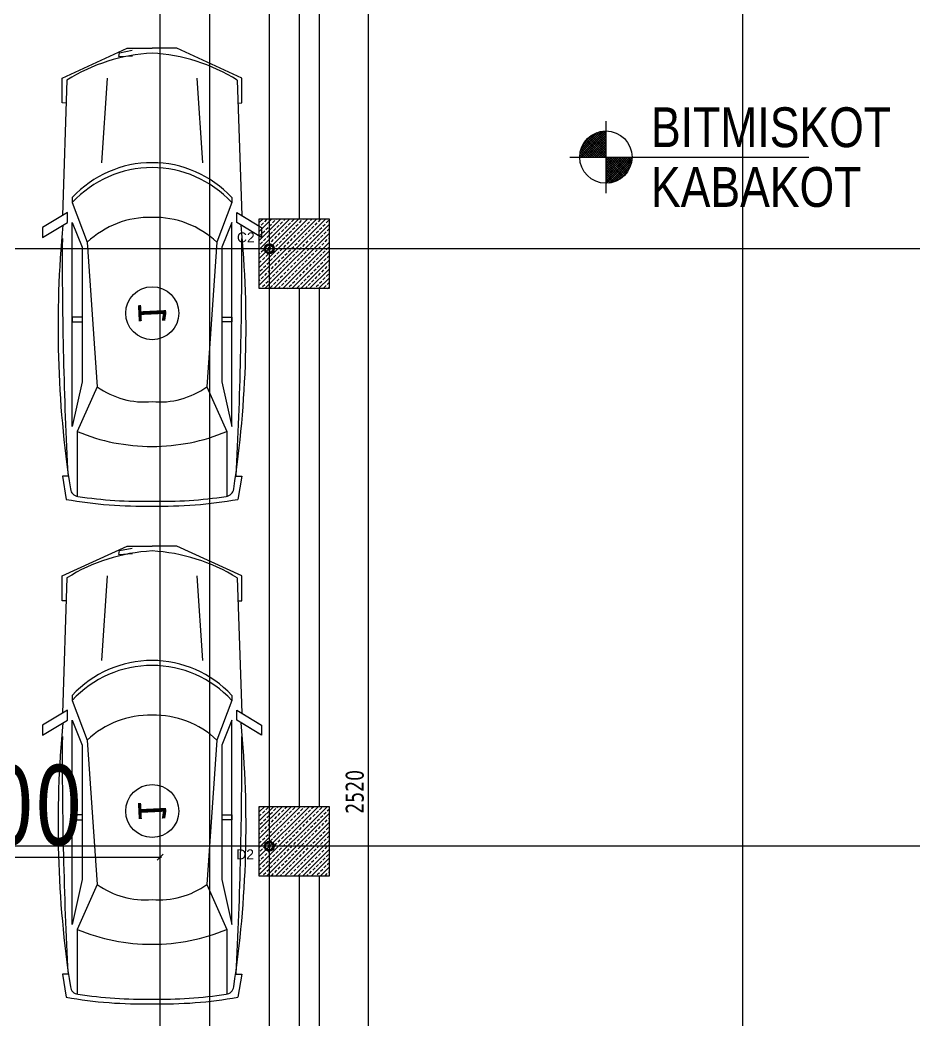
# Model space of a CAD drawing. Header units: millimetres. Extents: x 43168.9 to 43194.6, y -25545.1 to -25543.4.
# Drawn here: x 43169.1358 to 43169.3155, y -25544.2588 to -25544.058 of the extents above; entities that cross this region are included whole.
import ezdxf
from ezdxf.enums import TextEntityAlignment as Align

# ---------------------------------------------------------------- set-up
doc = ezdxf.new("R2010")
doc.units = ezdxf.units.MM
doc.header["$LTSCALE"] = 200
doc.linetypes.add('DASHDOT', pattern=[1, 0.5, -0.25, 0, -0.25])
doc.linetypes.add('DASHDOT2', pattern=[0.5, 0.25, -0.125, 0, -0.125])
for name, color, linetype in [('aks_sgh', 5, 'DASHDOT2'), ('duv_sgh', 4, 'Continuous'), ('kolon-b.a_sgh', 6, 'Continuous'), ('olcu-uyg_sgh', 193, 'Continuous'), ('olcuic_sgh', 183, 'Continuous'), ('tarama-betonarme_sgh', 223, 'Continuous'), ('yapi-yaklasma_sgh', 41, 'DASHDOT')]:
    doc.layers.add(name, color=color, linetype=linetype)
doc.styles.add('1-200', font='arial.ttf', dxfattribs={"height": 60})
doc.styles.add('dim', font='VERDANA.TTF', dxfattribs={"width": 0.7})
doc.styles.add('text1', font='VERDANA.TTF')
doc.styles.add('text2', font='arial.ttf')

msp = doc.modelspace()

# ---------------------------------------------------------------- hatches: boundary and pattern name
h = msp.add_hatch(color=256)
edge = h.paths.add_edge_path()
edge.add_arc((43169.18587904157, -25544.10391939969), 0.001, 0, 360)
edge = h.paths.add_edge_path(flags=16)
edge.add_arc((43169.18587904157, -25544.10391939969), 0.00075, 0, 360)
h = msp.add_hatch(color=256)
edge = h.paths.add_edge_path()
edge.add_arc((43169.18587904157, -25544.10391939969), 0.001, 0, 360)
edge = h.paths.add_edge_path(flags=16)
edge.add_arc((43169.18587904157, -25544.10391939969), 0.00075, 0, 360)
h = msp.add_hatch(color=256)
edge = h.paths.add_edge_path()
edge.add_arc((43169.18587904157, -25544.22391939969), 0.001, 0, 360)
edge = h.paths.add_edge_path(flags=16)
edge.add_arc((43169.18587904157, -25544.22391939969), 0.00075, 0, 360)
h = msp.add_hatch(color=256)
edge = h.paths.add_edge_path()
edge.add_arc((43169.18587904157, -25544.22391939969), 0.001, 0, 360)
edge = h.paths.add_edge_path(flags=16)
edge.add_arc((43169.18587904157, -25544.22391939969), 0.00075, 0, 360)

# ---------------------------------------------------------------- linework, layer by layer
at = {"color": 0}
for p, q in [((43169.14433262855, -25544.06962067047), (43169.15734339241, -25544.06362056904)), ((43169.14433262855, -25544.06962067047), (43169.15734339241, -25544.06362056904)), ((43169.15734339241, -25544.06362056904), (43169.16234347694, -25544.06362056904)), ((43169.15734339241, -25544.06362056904), (43169.16234347694, -25544.06362056904)), ((43169.16734356146, -25544.06362056904), (43169.16234347694, -25544.06362056904)), ((43169.16734356146, -25544.06362056904), (43169.16234347694, -25544.06362056904)), ((43169.18035432532, -25544.06962067047), (43169.16734356146, -25544.06362056904)), ((43169.18035432532, -25544.06962067047), (43169.16734356146, -25544.06362056904)), ((43169.15570675644, -25544.0652995664), (43169.15581437332, -25544.06454884381)), ((43169.15570675644, -25544.0652995664), (43169.15845161732, -25544.06514495665)), ((43169.15581437332, -25544.06454884381), (43169.15837924238, -25544.06403965806)), ((43169.14433262855, -25544.07462075499), (43169.14433262855, -25544.06962067047)), ((43169.14433262855, -25544.07462075499), (43169.14433262855, -25544.06962067047)), ((43169.15334332479, -25544.06962067047), (43169.15218704486, -25544.08662095786)), ((43169.17134362908, -25544.06962067047), (43169.17249990901, -25544.08662095786)), ((43169.18035432532, -25544.07462075499), (43169.18035432532, -25544.06962067047)), ((43169.18035432532, -25544.07462075499), (43169.18035432532, -25544.06962067047)), ((43169.14524621992, -25544.07003790764), (43169.14434317264, -25544.09722113705)), ((43169.17944073395, -25544.07003790764), (43169.18034378123, -25544.09722113705)), ((43169.14434317264, -25544.07462075499), (43169.14433262855, -25544.07462075499)), ((43169.14509314661, -25544.07464566969), (43169.14433262855, -25544.07462075499)), ((43169.17959380727, -25544.07464566969), (43169.18035432532, -25544.07462075499)), ((43169.18034378123, -25544.07462075499), (43169.18035432532, -25544.07462075499)), ((43169.25344470196, -25544.07825195425), (43169.25344470191, -25544.09275195425)), ((43169.24619470193, -25544.08550195425), (43169.29419470193, -25544.08550195425)), ((43169.14634320646, -25544.09362107619), (43169.14634320646, -25544.0946210931)), ((43169.17834374742, -25544.09362107619), (43169.17834374742, -25544.0946210931)), ((43169.14634320646, -25544.0946210931), (43169.14934325717, -25544.10262122834)), ((43169.17834374742, -25544.0946210931), (43169.1753436967, -25544.10262122834)), ((43169.14534318955, -25544.09662112691), (43169.14034310502, -25544.09962117763)), ((43169.14434317264, -25544.09722113705), (43169.14034310502, -25544.09962117763)), ((43169.14534318955, -25544.09862116072), (43169.14534318955, -25544.09662112691)), ((43169.17934376432, -25544.09862116072), (43169.17934376432, -25544.09662112691)), ((43169.17934376432, -25544.09662112691), (43169.18434384885, -25544.09962117763)), ((43169.18034378123, -25544.09722113705), (43169.18434384885, -25544.09962117763)), ((43169.14034310502, -25544.10162121143), (43169.14534318955, -25544.09862116072)), ((43169.14034310502, -25544.10162121143), (43169.14434317264, -25544.09922117086)), ((43169.14034310502, -25544.09962117763), (43169.14034310502, -25544.10162121143)), ((43169.14034310502, -25544.09962117763), (43169.14034310502, -25544.10162121143)), ((43169.14634320646, -25544.13962185383), (43169.14634320646, -25544.09862116072)), ((43169.14634320646, -25544.09862116072), (43169.14834324026, -25544.10362124525)), ((43169.17834374742, -25544.09862116072), (43169.17634371361, -25544.10362124525)), ((43169.17834374742, -25544.13962185383), (43169.17834374742, -25544.09862116072)), ((43169.18434384885, -25544.10162121143), (43169.17934376432, -25544.09862116072)), ((43169.18434384885, -25544.10162121143), (43169.18034378123, -25544.09922117086)), ((43169.18434384885, -25544.09962117763), (43169.18434384885, -25544.10162121143)), ((43169.18434384885, -25544.09962117763), (43169.18434384885, -25544.10162121143)), ((43169.14834324026, -25544.10362124525), (43169.14834324026, -25544.13062170169)), ((43169.14934325717, -25544.10262122834), (43169.15134329098, -25544.13162171859)), ((43169.1753436967, -25544.10262122834), (43169.17334366289, -25544.13162171859)), ((43169.17634371361, -25544.10362124525), (43169.17634371361, -25544.13062170169)), ((43169.14834324026, -25544.11762148192), (43169.14634320646, -25544.11762148192)), ((43169.14634320646, -25544.11762148192), (43169.14634320646, -25544.11862149882)), ((43169.17634371361, -25544.11762148192), (43169.17834374742, -25544.11762148192)), ((43169.17834374742, -25544.11762148192), (43169.17834374742, -25544.11862149882)), ((43169.14634320646, -25544.11862149882), (43169.14834324026, -25544.11862149882)), ((43169.17834374742, -25544.11862149882), (43169.17634371361, -25544.11862149882)), ((43169.14834324026, -25544.13062170169), (43169.14634320646, -25544.13962185383)), ((43169.15134329098, -25544.13162171859), (43169.14734322335, -25544.14062187074)), ((43169.17334366289, -25544.13162171859), (43169.17734373052, -25544.14062187074)), ((43169.17634371361, -25544.13062170169), (43169.17834374742, -25544.13962185383)), ((43169.14734322335, -25544.14062187074), (43169.14734322335, -25544.15364623169)), ((43169.17734373052, -25544.14062187074), (43169.17734373052, -25544.15364623169)), ((43169.14434317264, -25544.14962202288), (43169.14511694371, -25544.15426464929)), ((43169.14534318955, -25544.14962202288), (43169.14434317264, -25544.14962202288)), ((43169.14548494233, -25544.14962202288), (43169.14434317264, -25544.14962202288)), ((43169.17920201154, -25544.14962202288), (43169.18034378123, -25544.14962202288)), ((43169.17934376432, -25544.14962202288), (43169.18034378123, -25544.14962202288)), ((43169.18034378123, -25544.14962202288), (43169.17957001016, -25544.15426464929)), ((43169.14433262855, -25544.16962067047), (43169.15734339241, -25544.16362056904)), ((43169.14433262855, -25544.16962067047), (43169.15734339241, -25544.16362056904)), ((43169.15581437332, -25544.16454884381), (43169.15837924238, -25544.16403965806)), ((43169.15734339241, -25544.16362056904), (43169.16234347694, -25544.16362056904)), ((43169.15734339241, -25544.16362056904), (43169.16234347694, -25544.16362056904)), ((43169.16734356146, -25544.16362056904), (43169.16234347694, -25544.16362056904)), ((43169.16734356146, -25544.16362056904), (43169.16234347694, -25544.16362056904)), ((43169.18035432532, -25544.16962067047), (43169.16734356146, -25544.16362056904)), ((43169.18035432532, -25544.16962067047), (43169.16734356146, -25544.16362056904)), ((43169.15570675644, -25544.1652995664), (43169.15581437332, -25544.16454884381)), ((43169.15570675644, -25544.1652995664), (43169.15845161732, -25544.16514495665)), ((43169.14433262855, -25544.17462075499), (43169.14433262855, -25544.16962067047)), ((43169.14433262855, -25544.17462075499), (43169.14433262855, -25544.16962067047)), ((43169.14524621992, -25544.17003790764), (43169.14434317264, -25544.19722113705)), ((43169.15334332479, -25544.16962067047), (43169.15218704486, -25544.18662095786)), ((43169.17134362908, -25544.16962067047), (43169.17249990901, -25544.18662095786)), ((43169.17944073395, -25544.17003790764), (43169.18034378123, -25544.19722113705)), ((43169.18035432532, -25544.17462075499), (43169.18035432532, -25544.16962067047)), ((43169.18035432532, -25544.17462075499), (43169.18035432532, -25544.16962067047)), ((43169.14434317264, -25544.17462075499), (43169.14433262855, -25544.17462075499)), ((43169.14509314661, -25544.17464566969), (43169.14433262855, -25544.17462075499)), ((43169.17959380727, -25544.17464566969), (43169.18035432532, -25544.17462075499)), ((43169.18034378123, -25544.17462075499), (43169.18035432532, -25544.17462075499)), ((43169.14634320646, -25544.19362107619), (43169.14634320646, -25544.1946210931)), ((43169.17834374742, -25544.19362107619), (43169.17834374742, -25544.1946210931)), ((43169.14634320646, -25544.1946210931), (43169.14934325717, -25544.20262122834)), ((43169.17834374742, -25544.1946210931), (43169.1753436967, -25544.20262122834)), ((43169.14534318955, -25544.19662112691), (43169.14034310502, -25544.19962117762)), ((43169.14434317264, -25544.19722113705), (43169.14034310502, -25544.19962117762)), ((43169.14534318955, -25544.19862116072), (43169.14534318955, -25544.19662112691)), ((43169.17934376432, -25544.19862116072), (43169.17934376432, -25544.19662112691)), ((43169.17934376432, -25544.19662112691), (43169.18434384885, -25544.19962117762)), ((43169.18034378123, -25544.19722113705), (43169.18434384885, -25544.19962117762)), ((43169.14034310502, -25544.20162121144), (43169.14534318955, -25544.19862116072)), ((43169.14034310502, -25544.20162121144), (43169.14434317264, -25544.19922117086)), ((43169.14034310502, -25544.19962117762), (43169.14034310502, -25544.20162121144)), ((43169.14034310502, -25544.19962117762), (43169.14034310502, -25544.20162121144)), ((43169.14634320646, -25544.23962185383), (43169.14634320646, -25544.19862116072)), ((43169.14634320646, -25544.19862116072), (43169.14834324026, -25544.20362124524)), ((43169.17834374742, -25544.19862116072), (43169.17634371361, -25544.20362124524)), ((43169.17834374742, -25544.23962185383), (43169.17834374742, -25544.19862116072)), ((43169.18434384885, -25544.20162121144), (43169.17934376432, -25544.19862116072)), ((43169.18434384885, -25544.20162121144), (43169.18034378123, -25544.19922117086)), ((43169.18434384885, -25544.19962117762), (43169.18434384885, -25544.20162121144)), ((43169.18434384885, -25544.19962117762), (43169.18434384885, -25544.20162121144)), ((43169.14834324026, -25544.20362124524), (43169.14834324026, -25544.23062170168)), ((43169.14934325717, -25544.20262122834), (43169.15134329098, -25544.23162171859)), ((43169.1753436967, -25544.20262122834), (43169.17334366289, -25544.23162171859)), ((43169.17634371361, -25544.20362124524), (43169.17634371361, -25544.23062170168)), ((43169.14834324026, -25544.21762148192), (43169.14634320646, -25544.21762148192)), ((43169.14634320646, -25544.21762148192), (43169.14634320646, -25544.21862149883)), ((43169.17634371361, -25544.21762148192), (43169.17834374742, -25544.21762148192)), ((43169.17834374742, -25544.21762148192), (43169.17834374742, -25544.21862149883)), ((43169.14634320646, -25544.21862149883), (43169.14834324026, -25544.21862149883)), ((43169.17834374742, -25544.21862149883), (43169.17634371361, -25544.21862149883)), ((43169.14834324026, -25544.23062170168), (43169.14634320646, -25544.23962185383)), ((43169.15134329098, -25544.23162171859), (43169.14734322335, -25544.24062187074)), ((43169.17334366289, -25544.23162171859), (43169.17734373052, -25544.24062187074)), ((43169.17634371361, -25544.23062170168), (43169.17834374742, -25544.23962185383)), ((43169.14734322335, -25544.24062187074), (43169.14734322335, -25544.25364623169)), ((43169.17734373052, -25544.24062187074), (43169.17734373052, -25544.25364623169)), ((43169.14434317264, -25544.24962202289), (43169.14511694371, -25544.25426464929)), ((43169.14534318955, -25544.24962202289), (43169.14434317264, -25544.24962202289)), ((43169.14548494233, -25544.24962202289), (43169.14434317264, -25544.24962202289)), ((43169.17920201154, -25544.24962202289), (43169.18034378123, -25544.24962202289)), ((43169.17934376432, -25544.24962202289), (43169.18034378123, -25544.24962202289)), ((43169.18034378123, -25544.24962202289), (43169.17957001016, -25544.25426464929))]:
    msp.add_line(p, q, dxfattribs=at)
for p, q in [((43169.2482060997, -25544.08535240279), (43169.25329946959, -25544.08025903289)), ((43169.24824314354, -25544.08486634614), (43169.25281295052, -25544.08029653916)), ((43169.24835141725, -25544.08430905962), (43169.25227685105, -25544.08038362582)), ((43169.24850556107, -25544.08550195423), (43169.25344470195, -25544.08056281334)), ((43169.24853504473, -25544.08367641934), (43169.25163754448, -25544.08057391959)), ((43169.24894298753, -25544.08281946373), (43169.25076060463, -25544.08100184663)), ((43169.24895457387, -25544.08550195423), (43169.25344470195, -25544.08101182615)), ((43169.24940358668, -25544.08550195423), (43169.25344470194, -25544.08146083896)), ((43169.25344470194, -25544.08522564688), (43169.24988213675, -25544.0816630817)), ((43169.25344470194, -25544.08477663408), (43169.2501187583, -25544.08145069044)), ((43169.25344470194, -25544.08432762127), (43169.25037388894, -25544.08125680827)), ((43169.25344470194, -25544.08387860847), (43169.25064449269, -25544.08107839922)), ((43169.25344470194, -25544.08342959566), (43169.25091714863, -25544.08090204236)), ((43169.25344470194, -25544.08298058286), (43169.25122564765, -25544.08076152857)), ((43169.25344470194, -25544.08253157006), (43169.25153414666, -25544.08062101478)), ((43169.25344470194, -25544.08208255725), (43169.25186652184, -25544.08050437715)), ((43169.25344470194, -25544.08163354445), (43169.25221327144, -25544.08040211395)), ((43169.25344470195, -25544.08118453164), (43169.25259251767, -25544.08033234737)), ((43169.25344470195, -25544.08073551884), (43169.25298360286, -25544.08027441975)), ((43169.25344470195, -25544.08028650603), (43169.25341175885, -25544.08025356293)), ((43169.25057791964, -25544.08550195423), (43169.24860050725, -25544.08352454184)), ((43169.25102693244, -25544.08550195423), (43169.2487357493, -25544.08321077108)), ((43169.25147594525, -25544.08550195423), (43169.24888579707, -25544.08291180606)), ((43169.25192495805, -25544.08550195423), (43169.24905752695, -25544.08263452313)), ((43169.25237397086, -25544.08550195423), (43169.24924130471, -25544.08236928808)), ((43169.25282298366, -25544.08550195423), (43169.24944491828, -25544.08212388884)), ((43169.25327199647, -25544.08550195423), (43169.24964853184, -25544.0818784896)), ((43169.24985259948, -25544.08550195423), (43169.25344470194, -25544.08190985176)), ((43169.25030161229, -25544.08550195423), (43169.25344470194, -25544.08235886457)), ((43169.25075062509, -25544.08550195423), (43169.25344470194, -25544.08280787738)), ((43169.2511996379, -25544.08550195423), (43169.25344470194, -25544.08325689019)), ((43169.25164865071, -25544.08550195423), (43169.25344470194, -25544.08370590299)), ((43169.2483328556, -25544.08550195423), (43169.24820448541, -25544.08537358403)), ((43169.24878186841, -25544.08550195423), (43169.24823628266, -25544.08495636848)), ((43169.24923088121, -25544.08550195423), (43169.2482903782, -25544.08456145121)), ((43169.24967989402, -25544.08550195423), (43169.2483778212, -25544.08419988141)), ((43169.25012890682, -25544.08550195423), (43169.2484652652, -25544.0838383126)), ((43169.25209766351, -25544.08550195423), (43169.25344470194, -25544.0841549158)), ((43169.25254667632, -25544.08550195423), (43169.25344470194, -25544.08460392861)), ((43169.25299568912, -25544.08550195423), (43169.25344470194, -25544.08505294142)), ((43169.25344470193, -25544.08595096703), (43169.25389371474, -25544.08550195423)), ((43169.25344470193, -25544.08639997984), (43169.25434272755, -25544.08550195423)), ((43169.25344470193, -25544.08684899264), (43169.25479174035, -25544.08550195423)), ((43169.25344470193, -25544.08729800545), (43169.25524075315, -25544.08550195423)), ((43169.25344470193, -25544.08774701826), (43169.25568976596, -25544.08550195423)), ((43169.25344470193, -25544.08819603106), (43169.25613877876, -25544.08550195423)), ((43169.25344470193, -25544.08864504387), (43169.25658779158, -25544.08550195423)), ((43169.25344470193, -25544.08909405668), (43169.25703680438, -25544.08550195423)), ((43169.25344470193, -25544.08954306948), (43169.25748581719, -25544.08550195423)), ((43169.25344470193, -25544.08999208228), (43169.25793482999, -25544.08550195423)), ((43169.25344470193, -25544.09044109509), (43169.2583838428, -25544.08550195423)), ((43169.25706816656, -25544.08929812431), (43169.25344470193, -25544.08567465969)), ((43169.25359425337, -25544.09074055646), (43169.25868762326, -25544.08564718657)), ((43169.25728357446, -25544.08906451941), (43169.25372100928, -25544.08550195423)), ((43169.25749596571, -25544.08882789786), (43169.25417002208, -25544.08550195423)), ((43169.25768984789, -25544.08857276722), (43169.25461903489, -25544.08550195423)), ((43169.25786825693, -25544.08830216347), (43169.25506804769, -25544.08550195423)), ((43169.25804461379, -25544.08802950752), (43169.2555170605, -25544.08550195423)), ((43169.25818512759, -25544.08772100851), (43169.25596607331, -25544.08550195423)), ((43169.25832564138, -25544.08741250949), (43169.25641508611, -25544.08550195423)), ((43169.258442279, -25544.08708013431), (43169.25686409892, -25544.08550195423)), ((43169.25854454221, -25544.08673338471), (43169.25731311172, -25544.08550195423)), ((43169.25861430879, -25544.08635413849), (43169.25776212453, -25544.08550195423)), ((43169.25867223641, -25544.0859630533), (43169.25821113733, -25544.08550195423)), ((43169.25869309322, -25544.08553489731), (43169.25866015015, -25544.08550195423)), ((43169.25682276732, -25544.08950173788), (43169.25344470193, -25544.08612367249)), ((43169.25657736808, -25544.08970535145), (43169.25344470193, -25544.0865726853)), ((43169.25631213303, -25544.08988912921), (43169.25344470193, -25544.08702169811)), ((43169.2560348501, -25544.09006085908), (43169.25344470193, -25544.08747071091)), ((43169.25408031002, -25544.09070351262), (43169.25865011699, -25544.08613370564)), ((43169.25463759654, -25544.0905952389), (43169.25856303034, -25544.0866698051)), ((43169.25527023682, -25544.09041161143), (43169.25837273656, -25544.08730911168)), ((43169.25573588507, -25544.09021090686), (43169.25344470193, -25544.08791972372)), ((43169.25542211431, -25544.09034614891), (43169.25344470193, -25544.08836873652)), ((43169.25510834356, -25544.09048139096), (43169.25344470193, -25544.08881774933)), ((43169.25474677475, -25544.09056883495), (43169.25344470193, -25544.08926676213)), ((43169.25438520495, -25544.09065627796), (43169.25344470193, -25544.08971577494)), ((43169.25612719242, -25544.09000366863), (43169.25794480953, -25544.08818605153)), ((43169.25399028767, -25544.09071037349), (43169.25344470193, -25544.09016478775)), ((43169.25357307212, -25544.09074217075), (43169.25344470193, -25544.09061380055)), ((43169.15707978244, -25544.1171091389), (43169.15707978244, -25544.1171091389)), ((43169.15707978244, -25544.2171091389), (43169.15707978244, -25544.2171091389))]:
    msp.add_line(p, q)
at = {"color": 0, "linetype": 'ByBlock', "lineweight": -2}
for p, q in [((43169.18607904157, -25544.10371939969), (43169.18567904157, -25544.10371939969)), ((43169.18567904157, -25544.10371939969), (43169.18567904157, -25544.10411939969)), ((43169.18607904157, -25544.10371939969), (43169.18567904157, -25544.10371939969)), ((43169.18567904157, -25544.10371939969), (43169.18567904157, -25544.10411939969)), ((43169.18594975225, -25544.10384868901), (43169.18580833089, -25544.10399011036)), ((43169.18594975225, -25544.10399011036), (43169.18580833089, -25544.10384868901)), ((43169.18594975225, -25544.10384868901), (43169.18580833089, -25544.10399011036)), ((43169.18594975225, -25544.10399011036), (43169.18580833089, -25544.10384868901)), ((43169.18607904157, -25544.10411939969), (43169.18607904157, -25544.10371939969)), ((43169.18607904157, -25544.10411939969), (43169.18607904157, -25544.10371939969)), ((43169.18567904157, -25544.10411939969), (43169.18607904157, -25544.10411939969)), ((43169.18567904157, -25544.10411939969), (43169.18607904157, -25544.10411939969)), ((43169.18607904157, -25544.22371939969), (43169.18567904157, -25544.22371939969)), ((43169.18567904157, -25544.22371939969), (43169.18567904157, -25544.22411939969)), ((43169.18607904157, -25544.22371939969), (43169.18567904157, -25544.22371939969)), ((43169.18567904157, -25544.22371939969), (43169.18567904157, -25544.22411939969)), ((43169.18567904157, -25544.22411939969), (43169.18607904157, -25544.22411939969)), ((43169.18567904157, -25544.22411939969), (43169.18607904157, -25544.22411939969)), ((43169.18594975225, -25544.22384868901), (43169.18580833089, -25544.22399011036)), ((43169.18594975225, -25544.22399011036), (43169.18580833089, -25544.22384868901)), ((43169.18594975225, -25544.22384868901), (43169.18580833089, -25544.22399011036)), ((43169.18594975225, -25544.22399011036), (43169.18580833089, -25544.22384868901)), ((43169.18607904157, -25544.22411939969), (43169.18607904157, -25544.22371939969)), ((43169.18607904157, -25544.22411939969), (43169.18607904157, -25544.22371939969)), ((43169.16338376701, -25544.22671305166), (43169.16458357788, -25544.22551286256))]:
    msp.add_line(p, q, dxfattribs=at)
at = {"color": 0}
msp.add_circle((43169.25344470193, -25544.08550195425), 0.00525, dxfattribs=at)
at = {"color": 0, "linetype": 'Continuous', "lineweight": -2}
for centre, radius in [((43169.18587904157, -25544.10391939969), 0.001), ((43169.18587904157, -25544.10391939969), 0.001), ((43169.18587904157, -25544.10391939969), 0.00075), ((43169.18587904157, -25544.10391939969), 0.00075), ((43169.18587904157, -25544.22391939969), 0.001), ((43169.18587904157, -25544.22391939969), 0.001), ((43169.18587904157, -25544.22391939969), 0.00075), ((43169.18587904157, -25544.22391939969), 0.00075)]:
    msp.add_circle(centre, radius, dxfattribs=at)
at = {"linetype": 'Continuous'}
for centre in [(43169.16239371998, -25544.11685523398), (43169.16239371998, -25544.21685523398)]:
    msp.add_circle(centre, 0.005320000000000346, dxfattribs=at)
at = {"color": 0}
for centre, radius, start, end in [((43169.16434351075, -25544.10062119453), 0.03605612228057108, 93.17982954175338, 121.9821208195799), ((43169.16034344312, -25544.10062119453), 0.03605612228057108, 58.01787918042012, 86.82017045824662), ((43169.16234347694, -25544.10840704044), 0.02178608257773878, 90, 137.2587549555883), ((43169.16234347694, -25544.10940705734), 0.02178608257773878, 90, 137.2587549555883), ((43169.16234347694, -25544.10840704044), 0.02178608257773878, 42.74124504441167, 90), ((43169.16234347694, -25544.10940705734), 0.02178608257773878, 42.74124504441167, 90), ((43169.16184346849, -25544.1157214498), 0.0181072108613248, 88.41764539243664, 133.6573759964856), ((43169.16284348538, -25544.1157214498), 0.0181072108613248, 46.34262400351442, 91.58235460756336), ((43169.35785640332, -25544.11964505884), 0.2143856953616721, 174.5157722221091, 188.7238197954231), ((43168.96683055055, -25544.11964505884), 0.2143856953616721, 351.2761802045768, 5.484227777890904), ((43169.93490020914, -25544.1068573426), 0.7905727552520726, 179.6386925190084, 183.1008306676707), ((43168.38978674473, -25544.1068573426), 0.7905727552520726, 356.8991693323292, 0.3613074809916), ((43169.16084345158, -25544.11845482934), 0.01623637964533992, 234.1888356708188, 275.3009265807162), ((43169.16384350229, -25544.11845482934), 0.01623637964533992, 264.6990734192838, 305.8111643291812), ((43169.16234347694, -25544.10462126215), 0.03900065930309958, 247.3801356131465, 270), ((43169.16234347694, -25544.10462126215), 0.03900065930309958, 270, 292.6198643868535), ((43169.14773012962, -25544.15188830577), 0.0018, 188.7238197954231, 261.5115368966201), ((43169.16055587032, -25544.06595090957), 0.08868921503438901, 261.5115368966201, 271.1549237942075), ((43169.16413108355, -25544.06595090957), 0.08868921503438901, 268.8450762057925, 278.48846310338), ((43169.17695682425, -25544.15188830577), 0.0018, 278.48846310338, 351.2761802045768), ((43169.16055587032, -25544.06595090957), 0.08965309296207911, 260.0838130198713, 271.1549237942075), ((43169.16413108355, -25544.06595090957), 0.08965309296207911, 268.8450762057925, 279.9161869801287), ((43169.16434351075, -25544.20062119453), 0.03605612228057108, 93.17982954175338, 121.9821208195799), ((43169.16034344312, -25544.20062119453), 0.03605612228057108, 58.01787918042012, 86.82017045824662), ((43169.16234347694, -25544.20840704043), 0.02178608257773878, 90, 137.2587549555883), ((43169.16234347694, -25544.20940705734), 0.02178608257773878, 90, 137.2587549555883), ((43169.16234347694, -25544.20840704043), 0.02178608257773878, 42.74124504441167, 90), ((43169.16234347694, -25544.20940705734), 0.02178608257773878, 42.74124504441167, 90), ((43169.16184346849, -25544.2157214498), 0.0181072108613248, 88.41764539243664, 133.6573759964856), ((43169.16284348538, -25544.2157214498), 0.0181072108613248, 46.34262400351442, 91.58235460756336), ((43169.35785640332, -25544.21964505885), 0.2143856953616721, 174.5157722221091, 188.7238197954231), ((43168.96683055055, -25544.21964505885), 0.2143856953616721, 351.2761802045768, 5.484227777890904), ((43169.93490020914, -25544.2068573426), 0.7905727552520726, 179.6386925190084, 183.1008306676707), ((43168.38978674473, -25544.2068573426), 0.7905727552520726, 356.8991693323292, 0.3613074809916), ((43169.16084345158, -25544.21845482934), 0.01623637964533992, 234.1888356708188, 275.3009265807162), ((43169.16384350229, -25544.21845482934), 0.01623637964533992, 264.6990734192838, 305.8111643291812), ((43169.16234347694, -25544.20462126215), 0.03900065930309958, 247.3801356131465, 270), ((43169.16234347694, -25544.20462126215), 0.03900065930309958, 270, 292.6198643868535), ((43169.14773012962, -25544.25188830577), 0.0018, 188.7238197954231, 261.5115368966201), ((43169.17695682425, -25544.25188830577), 0.0018, 278.48846310338, 351.2761802045768), ((43169.16055587032, -25544.16595090957), 0.08965309296207911, 260.0838130198713, 271.1549237942075), ((43169.16055587032, -25544.16595090957), 0.08868921503438901, 261.5115368966201, 271.1549237942075), ((43169.16413108355, -25544.16595090957), 0.08965309296207911, 268.8450762057925, 279.9161869801287), ((43169.16413108355, -25544.16595090957), 0.08868921503438901, 268.8450762057925, 278.48846310338)]:
    msp.add_arc(centre, radius, start, end, dxfattribs=at)
at = {"layer": 'aks_sgh'}
for p, q in [((43169.17387904157, -25543.74091939969), (43169.17387904157, -25544.78991939969)), ((43169.18587904157, -25543.74091939969), (43169.18587904157, -25544.78991939969)), ((43169.28087904157, -25543.74091939969), (43169.28087904157, -25544.78991939969)), ((43169.99087959111, -25544.10391939969), (43169.01487849203, -25544.10391939969)), ((43169.99087959111, -25544.22391939969), (43169.01487849203, -25544.22391939969))]:
    msp.add_line(p, q, dxfattribs=at)
at = {"layer": 'duv_sgh'}
for p, q in [((43169.19187904143, -25543.98991939969), (43169.19187904143, -25544.09791939969)), ((43169.19587904144, -25543.98991939969), (43169.19587904144, -25544.09791939969)), ((43169.19187904143, -25544.11191939969), (43169.19187904143, -25544.21591939969)), ((43169.19587904144, -25544.11191939969), (43169.19587904144, -25544.21591939969)), ((43169.19187904143, -25544.22991939968), (43169.19187904143, -25544.33591939968)), ((43169.19587904144, -25544.22991939968), (43169.19587904144, -25544.33591939968))]:
    msp.add_line(p, q, dxfattribs=at)
at = {"layer": 'kolon-b.a_sgh'}
for p, q in [((43169.18387904157, -25544.09791939969), (43169.19787904157, -25544.09791939969)), ((43169.18387904157, -25544.11191939969), (43169.18387904157, -25544.09791939969)), ((43169.19787904157, -25544.09791939969), (43169.19787904157, -25544.11191939969)), ((43169.19787904157, -25544.11191939969), (43169.18387904157, -25544.11191939969)), ((43169.18387904157, -25544.21591939969), (43169.19787904157, -25544.21591939969)), ((43169.18387904157, -25544.22991939969), (43169.18387904157, -25544.21591939969)), ((43169.19787904157, -25544.21591939969), (43169.19787904157, -25544.22991939969)), ((43169.19787904157, -25544.22991939969), (43169.18387904157, -25544.22991939969))]:
    msp.add_line(p, q, dxfattribs=at)
at = {"layer": 'olcu-uyg_sgh'}
for p, q in [((43169.10374502013, -25544.22612245071), (43169.16423367244, -25544.22611291771)), ((43169.16398430284, -25544.23011295706), (43169.16398351485, -25544.22511295712))]:
    msp.add_line(p, q, dxfattribs=at)
at = {"layer": 'olcuic_sgh'}
msp.add_line((43169.20573207146, -25543.9607598544), (43169.20573207146, -25544.46516939969), dxfattribs=at)
at = {"layer": 'tarama-betonarme_sgh'}
for p, q in [((43169.18387904157, -25544.09866748988), (43169.18462713177, -25544.09791939969)), ((43169.18387904157, -25544.10046354111), (43169.18642318299, -25544.09791939969)), ((43169.18387904157, -25544.10225959234), (43169.18821923422, -25544.09791939969)), ((43169.18387904157, -25544.10405564356), (43169.19001528544, -25544.09791939969)), ((43169.18387904157, -25544.10585169478), (43169.19181133666, -25544.09791939969)), ((43169.18387904157, -25544.10764774601), (43169.19360738789, -25544.09791939969)), ((43169.18387904157, -25544.10944379723), (43169.19540343912, -25544.09791939969)), ((43169.18387904157, -25544.11123984845), (43169.19719949034, -25544.09791939969)), ((43169.18387904157, -25544.09956551589), (43169.18405413451, -25544.09939042295)), ((43169.18427864091, -25544.09916591654), (43169.18472765372, -25544.09871690374)), ((43169.18495216012, -25544.09849239734), (43169.18540117292, -25544.09804338453)), ((43169.18499554156, -25544.11191939969), (43169.19787904157, -25544.09903589968)), ((43169.18517666652, -25544.10006394216), (43169.18562567933, -25544.09961492935)), ((43169.18585018573, -25544.09939042295), (43169.18629919854, -25544.09894141014)), ((43169.18652370494, -25544.09871690374), (43169.18697271775, -25544.09826789093)), ((43169.18719722415, -25544.09804338453), (43169.18732120899, -25544.09791939969)), ((43169.18742173055, -25544.09961492935), (43169.18787074336, -25544.09916591654)), ((43169.18809524976, -25544.09894141014), (43169.18854426256, -25544.09849239734)), ((43169.18876876897, -25544.09826789093), (43169.18911726022, -25544.09791939969)), ((43169.18899327537, -25544.09983943576), (43169.18944228818, -25544.09939042295)), ((43169.18966679458, -25544.09916591654), (43169.19011580739, -25544.09871690374)), ((43169.19034031379, -25544.09849239734), (43169.1907893266, -25544.09804338453)), ((43169.19056482019, -25544.10006394216), (43169.191013833, -25544.09961492935)), ((43169.1912383394, -25544.09939042295), (43169.19168735221, -25544.09894141014)), ((43169.19191185862, -25544.09871690374), (43169.19236087142, -25544.09826789093)), ((43169.19258537782, -25544.09804338453), (43169.19270936267, -25544.09791939969)), ((43169.19280988423, -25544.09961492935), (43169.19325889703, -25544.09916591654)), ((43169.19348340343, -25544.09894141014), (43169.19393241624, -25544.09849239734)), ((43169.19415692264, -25544.09826789093), (43169.19450541389, -25544.09791939969)), ((43169.19438142904, -25544.09983943576), (43169.19483044185, -25544.09939042295)), ((43169.19505494826, -25544.09916591654), (43169.19550396106, -25544.09871690374)), ((43169.19572846746, -25544.09849239734), (43169.19617748027, -25544.09804338453)), ((43169.19595297387, -25544.10006394216), (43169.19640198667, -25544.09961492935)), ((43169.19662649307, -25544.09939042295), (43169.19707550588, -25544.09894141014)), ((43169.19730001228, -25544.09871690374), (43169.19774902509, -25544.09826789093)), ((43169.18387904157, -25544.10136156711), (43169.18427864091, -25544.10096196777)), ((43169.18450314731, -25544.10073746137), (43169.18495216012, -25544.10028844856)), ((43169.18540117292, -25544.10163548698), (43169.18585018573, -25544.10118647417)), ((43169.18607469213, -25544.10096196777), (43169.18652370494, -25544.10051295496)), ((43169.18674821134, -25544.10028844856), (43169.18719722415, -25544.09983943576)), ((43169.18679159279, -25544.11191939969), (43169.19787904157, -25544.10083195091)), ((43169.18697271775, -25544.10185999338), (43169.18742173055, -25544.10141098058)), ((43169.18764623695, -25544.10118647417), (43169.18809524976, -25544.10073746137)), ((43169.18831975616, -25544.10051295496), (43169.18876876897, -25544.10006394216)), ((43169.18854426256, -25544.10208449978), (43169.18899327537, -25544.10163548698)), ((43169.18921778178, -25544.10141098058), (43169.18966679458, -25544.10096196777)), ((43169.18989130099, -25544.10073746137), (43169.19034031379, -25544.10028844856)), ((43169.1907893266, -25544.10163548698), (43169.1912383394, -25544.10118647417)), ((43169.1914628458, -25544.10096196777), (43169.19191185862, -25544.10051295496)), ((43169.19213636502, -25544.10028844856), (43169.19258537782, -25544.09983943576)), ((43169.19236087142, -25544.10185999338), (43169.19280988423, -25544.10141098058)), ((43169.19303439063, -25544.10118647417), (43169.19348340343, -25544.10073746137)), ((43169.19370790984, -25544.10051295496), (43169.19415692264, -25544.10006394216)), ((43169.19393241624, -25544.10208449978), (43169.19438142904, -25544.10163548698)), ((43169.19460593544, -25544.10141098058), (43169.19505494826, -25544.10096196777)), ((43169.19527945466, -25544.10073746137), (43169.19572846746, -25544.10028844856)), ((43169.19617748027, -25544.10163548698), (43169.19662649307, -25544.10118647417)), ((43169.19685099948, -25544.10096196777), (43169.19730001228, -25544.10051295496)), ((43169.19752451869, -25544.10028844856), (43169.19787904157, -25544.09993392568)), ((43169.19774902509, -25544.10185999338), (43169.19787904157, -25544.1017299769)), ((43169.18405413451, -25544.1029825254), (43169.18450314731, -25544.10253351259)), ((43169.18472765372, -25544.10230900619), (43169.18517666652, -25544.10185999338)), ((43169.18495216012, -25544.10388055101), (43169.18540117292, -25544.1034315382)), ((43169.18562567933, -25544.1032070318), (43169.18607469213, -25544.10275801899)), ((43169.18629919854, -25544.10253351259), (43169.18674821134, -25544.10208449978)), ((43169.18652370494, -25544.10410505741), (43169.18697271775, -25544.1036560446)), ((43169.18719722415, -25544.1034315382), (43169.18764623695, -25544.1029825254)), ((43169.18787074336, -25544.10275801899), (43169.18831975616, -25544.10230900619)), ((43169.18858764401, -25544.11191939969), (43169.19787904157, -25544.10262800213)), ((43169.18876876897, -25544.1036560446), (43169.18921778178, -25544.1032070318)), ((43169.18944228818, -25544.1029825254), (43169.18989130099, -25544.10253351259)), ((43169.19011580739, -25544.10230900619), (43169.19056482019, -25544.10185999338)), ((43169.19034031379, -25544.10388055101), (43169.1907893266, -25544.1034315382)), ((43169.191013833, -25544.1032070318), (43169.1914628458, -25544.10275801899)), ((43169.19168735221, -25544.10253351259), (43169.19213636502, -25544.10208449978)), ((43169.19191185862, -25544.10410505741), (43169.19236087142, -25544.1036560446)), ((43169.19258537782, -25544.1034315382), (43169.19303439063, -25544.1029825254)), ((43169.19325889703, -25544.10275801899), (43169.19370790984, -25544.10230900619)), ((43169.19415692264, -25544.1036560446), (43169.19460593544, -25544.1032070318)), ((43169.19483044185, -25544.1029825254), (43169.19527945466, -25544.10253351259)), ((43169.19550396106, -25544.10230900619), (43169.19595297387, -25544.10185999338)), ((43169.19572846746, -25544.10388055101), (43169.19617748027, -25544.1034315382)), ((43169.19640198667, -25544.1032070318), (43169.19685099948, -25544.10275801899)), ((43169.19707550588, -25544.10253351259), (43169.19752451869, -25544.10208449978)), ((43169.19730001228, -25544.10410505741), (43169.19774902509, -25544.1036560446)), ((43169.18387904157, -25544.10495366956), (43169.18405413451, -25544.10477857662)), ((43169.18427864091, -25544.10455407022), (43169.18472765372, -25544.10410505741)), ((43169.18450314731, -25544.10612561504), (43169.18495216012, -25544.10567660223)), ((43169.18517666652, -25544.10545209583), (43169.18562567933, -25544.10500308302)), ((43169.18585018573, -25544.10477857662), (43169.18629919854, -25544.10432956382)), ((43169.18674821134, -25544.10567660223), (43169.18719722415, -25544.10522758943)), ((43169.18742173055, -25544.10500308302), (43169.18787074336, -25544.10455407022)), ((43169.18809524976, -25544.10432956382), (43169.18854426256, -25544.10388055101)), ((43169.18831975616, -25544.10590110864), (43169.18876876897, -25544.10545209583)), ((43169.18899327537, -25544.10522758943), (43169.18944228818, -25544.10477857662)), ((43169.18966679458, -25544.10455407022), (43169.19011580739, -25544.10410505741)), ((43169.18989130099, -25544.10612561504), (43169.19034031379, -25544.10567660223)), ((43169.19038369523, -25544.11191939969), (43169.19787904157, -25544.10442405335)), ((43169.19056482019, -25544.10545209583), (43169.191013833, -25544.10500308302)), ((43169.1912383394, -25544.10477857662), (43169.19168735221, -25544.10432956382)), ((43169.19213636502, -25544.10567660223), (43169.19258537782, -25544.10522758943)), ((43169.19280988423, -25544.10500308302), (43169.19325889703, -25544.10455407022)), ((43169.19348340343, -25544.10432956382), (43169.19393241624, -25544.10388055101)), ((43169.19370790984, -25544.10590110864), (43169.19415692264, -25544.10545209583)), ((43169.19438142904, -25544.10522758943), (43169.19483044185, -25544.10477857662)), ((43169.19505494826, -25544.10455407022), (43169.19550396106, -25544.10410505741)), ((43169.19527945466, -25544.10612561504), (43169.19572846746, -25544.10567660223)), ((43169.19595297387, -25544.10545209583), (43169.19640198667, -25544.10500308302)), ((43169.19662649307, -25544.10477857662), (43169.19707550588, -25544.10432956382)), ((43169.19752451869, -25544.10567660223), (43169.19787904157, -25544.10532207935)), ((43169.18387904157, -25544.10674972078), (43169.18427864091, -25544.10635012144)), ((43169.18472765372, -25544.10769715986), (43169.18517666652, -25544.10724814705)), ((43169.18540117292, -25544.10702364065), (43169.18585018573, -25544.10657462785)), ((43169.18607469213, -25544.10635012144), (43169.18652370494, -25544.10590110864)), ((43169.18629919854, -25544.10792166626), (43169.18674821134, -25544.10747265346)), ((43169.18697271775, -25544.10724814705), (43169.18742173055, -25544.10679913425)), ((43169.18764623695, -25544.10657462785), (43169.18809524976, -25544.10612561504)), ((43169.18787074336, -25544.10814617267), (43169.18831975616, -25544.10769715986)), ((43169.18854426256, -25544.10747265346), (43169.18899327537, -25544.10702364065)), ((43169.18921778178, -25544.10679913425), (43169.18966679458, -25544.10635012144)), ((43169.19011580739, -25544.10769715986), (43169.19056482019, -25544.10724814705)), ((43169.1907893266, -25544.10702364065), (43169.1912383394, -25544.10657462785)), ((43169.1914628458, -25544.10635012144), (43169.19191185862, -25544.10590110864)), ((43169.19168735221, -25544.10792166626), (43169.19213636502, -25544.10747265346)), ((43169.19217974646, -25544.11191939969), (43169.19787904157, -25544.10622010458)), ((43169.19236087142, -25544.10724814705), (43169.19280988423, -25544.10679913425)), ((43169.19303439063, -25544.10657462785), (43169.19348340343, -25544.10612561504)), ((43169.19325889703, -25544.10814617267), (43169.19370790984, -25544.10769715986)), ((43169.19393241624, -25544.10747265346), (43169.19438142904, -25544.10702364065)), ((43169.19460593544, -25544.10679913425), (43169.19505494826, -25544.10635012144)), ((43169.19550396106, -25544.10769715986), (43169.19595297387, -25544.10724814705)), ((43169.19617748027, -25544.10702364065), (43169.19662649307, -25544.10657462785)), ((43169.19685099948, -25544.10635012144), (43169.19730001228, -25544.10590110864)), ((43169.19707550588, -25544.10792166626), (43169.19752451869, -25544.10747265346)), ((43169.19774902509, -25544.10724814705), (43169.19787904157, -25544.10711813058)), ((43169.18405413451, -25544.10837067907), (43169.18450314731, -25544.10792166626)), ((43169.18427864091, -25544.10994222389), (43169.18472765372, -25544.10949321109)), ((43169.18495216012, -25544.10926870468), (43169.18540117292, -25544.10881969188)), ((43169.18562567933, -25544.10859518547), (43169.18607469213, -25544.10814617267)), ((43169.18585018573, -25544.11016673029), (43169.18629919854, -25544.10971771749)), ((43169.18652370494, -25544.10949321109), (43169.18697271775, -25544.10904419828)), ((43169.18719722415, -25544.10881969188), (43169.18764623695, -25544.10837067907)), ((43169.18809524976, -25544.10971771749), (43169.18854426256, -25544.10926870468)), ((43169.18876876897, -25544.10904419828), (43169.18921778178, -25544.10859518547)), ((43169.18944228818, -25544.10837067907), (43169.18989130099, -25544.10792166626)), ((43169.18966679458, -25544.10994222389), (43169.19011580739, -25544.10949321109)), ((43169.19034031379, -25544.10926870468), (43169.1907893266, -25544.10881969188)), ((43169.191013833, -25544.10859518547), (43169.1914628458, -25544.10814617267)), ((43169.1912383394, -25544.11016673029), (43169.19168735221, -25544.10971771749)), ((43169.19191185862, -25544.10949321109), (43169.19236087142, -25544.10904419828)), ((43169.19258537782, -25544.10881969188), (43169.19303439063, -25544.10837067907)), ((43169.19348340343, -25544.10971771749), (43169.19393241624, -25544.10926870468)), ((43169.19397579768, -25544.11191939969), (43169.19787904157, -25544.1080161558)), ((43169.19415692264, -25544.10904419828), (43169.19460593544, -25544.10859518547)), ((43169.19483044185, -25544.10837067907), (43169.19527945466, -25544.10792166626)), ((43169.19505494826, -25544.10994222389), (43169.19550396106, -25544.10949321109)), ((43169.19572846746, -25544.10926870468), (43169.19617748027, -25544.10881969188)), ((43169.19577184891, -25544.11191939969), (43169.19787904157, -25544.10981220703)), ((43169.19640198667, -25544.10859518547), (43169.19685099948, -25544.10814617267)), ((43169.19662649307, -25544.11016673029), (43169.19707550588, -25544.10971771749)), ((43169.19730001228, -25544.10949321109), (43169.19774902509, -25544.10904419828)), ((43169.18387904157, -25544.11034182323), (43169.18405413451, -25544.11016673029)), ((43169.18409751634, -25544.11191939969), (43169.18427864091, -25544.11173827511)), ((43169.18450314731, -25544.11151376871), (43169.18495216012, -25544.11106475591)), ((43169.18517666652, -25544.1108402495), (43169.18562567933, -25544.1103912367)), ((43169.18607469213, -25544.11173827511), (43169.18652370494, -25544.11128926231)), ((43169.18674821134, -25544.11106475591), (43169.18719722415, -25544.1106157431)), ((43169.18742173055, -25544.1103912367), (43169.18787074336, -25544.10994222389)), ((43169.18768961878, -25544.11191939969), (43169.18809524976, -25544.11151376871)), ((43169.18831975616, -25544.11128926231), (43169.18876876897, -25544.1108402495)), ((43169.18899327537, -25544.1106157431), (43169.18944228818, -25544.11016673029)), ((43169.18948567001, -25544.11191939969), (43169.18966679458, -25544.11173827511)), ((43169.18989130099, -25544.11151376871), (43169.19034031379, -25544.11106475591)), ((43169.19056482019, -25544.1108402495), (43169.191013833, -25544.1103912367)), ((43169.1914628458, -25544.11173827511), (43169.19191185862, -25544.11128926231)), ((43169.19213636502, -25544.11106475591), (43169.19258537782, -25544.1106157431)), ((43169.19280988423, -25544.1103912367), (43169.19325889703, -25544.10994222389)), ((43169.19307777246, -25544.11191939969), (43169.19348340343, -25544.11151376871)), ((43169.19370790984, -25544.11128926231), (43169.19415692264, -25544.1108402495)), ((43169.19438142904, -25544.1106157431), (43169.19483044185, -25544.11016673029)), ((43169.19487382368, -25544.11191939969), (43169.19505494826, -25544.11173827511)), ((43169.19527945466, -25544.11151376871), (43169.19572846746, -25544.11106475591)), ((43169.19595297387, -25544.1108402495), (43169.19640198667, -25544.1103912367)), ((43169.19685099948, -25544.11173827511), (43169.19730001228, -25544.11128926231)), ((43169.19752451869, -25544.11106475591), (43169.19787904157, -25544.11071023302)), ((43169.19756790013, -25544.11191939969), (43169.19787904157, -25544.11160825825)), ((43169.18387904157, -25544.21700292191), (43169.18496256379, -25544.21591939969)), ((43169.18387904157, -25544.21879897313), (43169.18675861501, -25544.21591939969)), ((43169.18387904157, -25544.22059502436), (43169.18855466624, -25544.21591939969)), ((43169.18387904157, -25544.22239107558), (43169.19035071746, -25544.21591939969)), ((43169.18387904157, -25544.22418712681), (43169.19214676868, -25544.21591939969)), ((43169.18387904157, -25544.22598317803), (43169.19394281991, -25544.21591939969)), ((43169.18387904157, -25544.22777922926), (43169.19573887114, -25544.21591939969)), ((43169.18387904157, -25544.22957528048), (43169.19753492236, -25544.21591939969)), ((43169.18387904157, -25544.21610489668), (43169.18405413451, -25544.21592980375)), ((43169.18517666652, -25544.21660332296), (43169.18562567933, -25544.21615431015)), ((43169.18585018573, -25544.21592980375), (43169.18586058979, -25544.21591939969)), ((43169.18742173055, -25544.21615431015), (43169.18765664101, -25544.21591939969)), ((43169.18899327537, -25544.21637881655), (43169.18944228818, -25544.21592980375)), ((43169.19056482019, -25544.21660332296), (43169.191013833, -25544.21615431015)), ((43169.1912383394, -25544.21592980375), (43169.19124874346, -25544.21591939969)), ((43169.19280988423, -25544.21615431015), (43169.19304479469, -25544.21591939969)), ((43169.19438142904, -25544.21637881655), (43169.19483044185, -25544.21592980375)), ((43169.19595297387, -25544.21660332296), (43169.19640198667, -25544.21615431015)), ((43169.19662649307, -25544.21592980375), (43169.19663689713, -25544.21591939969)), ((43169.18387904157, -25544.21790094791), (43169.18427864091, -25544.21750134857)), ((43169.18450314731, -25544.21727684217), (43169.18495216012, -25544.21682782936)), ((43169.18533097358, -25544.22991939969), (43169.19787904157, -25544.2173713317)), ((43169.18540117292, -25544.21817486778), (43169.18585018573, -25544.21772585497)), ((43169.18607469213, -25544.21750134857), (43169.18652370494, -25544.21705233576)), ((43169.18674821134, -25544.21682782936), (43169.18719722415, -25544.21637881655)), ((43169.18697271775, -25544.21839937418), (43169.18742173055, -25544.21795036137)), ((43169.18764623695, -25544.21772585497), (43169.18809524976, -25544.21727684217)), ((43169.18831975616, -25544.21705233576), (43169.18876876897, -25544.21660332296)), ((43169.18854426256, -25544.21862388058), (43169.18899327537, -25544.21817486778)), ((43169.18921778178, -25544.21795036137), (43169.18966679458, -25544.21750134857)), ((43169.18989130099, -25544.21727684217), (43169.19034031379, -25544.21682782936)), ((43169.1907893266, -25544.21817486778), (43169.1912383394, -25544.21772585497)), ((43169.1914628458, -25544.21750134857), (43169.19191185862, -25544.21705233576)), ((43169.19213636502, -25544.21682782936), (43169.19258537782, -25544.21637881655)), ((43169.19236087142, -25544.21839937418), (43169.19280988423, -25544.21795036137)), ((43169.19303439063, -25544.21772585497), (43169.19348340343, -25544.21727684217)), ((43169.19370790984, -25544.21705233576), (43169.19415692264, -25544.21660332296)), ((43169.19393241624, -25544.21862388058), (43169.19438142904, -25544.21817486778)), ((43169.19460593544, -25544.21795036137), (43169.19505494826, -25544.21750134857)), ((43169.19527945466, -25544.21727684217), (43169.19572846746, -25544.21682782936)), ((43169.19617748027, -25544.21817486778), (43169.19662649307, -25544.21772585497)), ((43169.19685099948, -25544.21750134857), (43169.19730001228, -25544.21705233576)), ((43169.19752451869, -25544.21682782936), (43169.19787904157, -25544.21647330648)), ((43169.19774902509, -25544.21839937418), (43169.19787904157, -25544.2182693577)), ((43169.18405413451, -25544.21952190619), (43169.18450314731, -25544.21907289339)), ((43169.18472765372, -25544.21884838699), (43169.18517666652, -25544.21839937418)), ((43169.18495216012, -25544.22041993181), (43169.18540117292, -25544.219970919)), ((43169.18562567933, -25544.2197464126), (43169.18607469213, -25544.21929739979)), ((43169.18629919854, -25544.21907289339), (43169.18674821134, -25544.21862388058)), ((43169.18652370494, -25544.22064443821), (43169.18697271775, -25544.22019542541)), ((43169.18712702481, -25544.22991939969), (43169.19787904157, -25544.21916738293)), ((43169.18719722415, -25544.219970919), (43169.18764623695, -25544.21952190619)), ((43169.18787074336, -25544.21929739979), (43169.18831975616, -25544.21884838699)), ((43169.18876876897, -25544.22019542541), (43169.18921778178, -25544.2197464126)), ((43169.18944228818, -25544.21952190619), (43169.18989130099, -25544.21907289339)), ((43169.19011580739, -25544.21884838699), (43169.19056482019, -25544.21839937418)), ((43169.19034031379, -25544.22041993181), (43169.1907893266, -25544.219970919)), ((43169.191013833, -25544.2197464126), (43169.1914628458, -25544.21929739979)), ((43169.19168735221, -25544.21907289339), (43169.19213636502, -25544.21862388058)), ((43169.19191185862, -25544.22064443821), (43169.19236087142, -25544.22019542541)), ((43169.19258537782, -25544.219970919), (43169.19303439063, -25544.21952190619)), ((43169.19325889703, -25544.21929739979), (43169.19370790984, -25544.21884838699)), ((43169.19415692264, -25544.22019542541), (43169.19460593544, -25544.2197464126)), ((43169.19483044185, -25544.21952190619), (43169.19527945466, -25544.21907289339)), ((43169.19550396106, -25544.21884838699), (43169.19595297387, -25544.21839937418)), ((43169.19572846746, -25544.22041993181), (43169.19617748027, -25544.219970919)), ((43169.19640198667, -25544.2197464126), (43169.19685099948, -25544.21929739979)), ((43169.19707550588, -25544.21907289339), (43169.19752451869, -25544.21862388058)), ((43169.19730001228, -25544.22064443821), (43169.19774902509, -25544.22019542541)), ((43169.18387904157, -25544.22149305036), (43169.18405413451, -25544.22131795742)), ((43169.18427864091, -25544.22109345101), (43169.18472765372, -25544.22064443821)), ((43169.18450314731, -25544.22266499584), (43169.18495216012, -25544.22221598303)), ((43169.18517666652, -25544.22199147663), (43169.18562567933, -25544.22154246382)), ((43169.18585018573, -25544.22131795742), (43169.18629919854, -25544.22086894461)), ((43169.18674821134, -25544.22221598303), (43169.18719722415, -25544.22176697023)), ((43169.18742173055, -25544.22154246382), (43169.18787074336, -25544.22109345101)), ((43169.18809524976, -25544.22086894461), (43169.18854426256, -25544.22041993181)), ((43169.18831975616, -25544.22244048943), (43169.18876876897, -25544.22199147663)), ((43169.18892307604, -25544.22991939969), (43169.19787904157, -25544.22096343415)), ((43169.18899327537, -25544.22176697023), (43169.18944228818, -25544.22131795742)), ((43169.18966679458, -25544.22109345101), (43169.19011580739, -25544.22064443821)), ((43169.18989130099, -25544.22266499584), (43169.19034031379, -25544.22221598303)), ((43169.19056482019, -25544.22199147663), (43169.191013833, -25544.22154246382)), ((43169.1912383394, -25544.22131795742), (43169.19168735221, -25544.22086894461)), ((43169.19213636502, -25544.22221598303), (43169.19258537782, -25544.22176697023)), ((43169.19280988423, -25544.22154246382), (43169.19325889703, -25544.22109345101)), ((43169.19348340343, -25544.22086894461), (43169.19393241624, -25544.22041993181)), ((43169.19370790984, -25544.22244048943), (43169.19415692264, -25544.22199147663)), ((43169.19438142904, -25544.22176697023), (43169.19483044185, -25544.22131795742)), ((43169.19505494826, -25544.22109345101), (43169.19550396106, -25544.22064443821)), ((43169.19527945466, -25544.22266499584), (43169.19572846746, -25544.22221598303)), ((43169.19595297387, -25544.22199147663), (43169.19640198667, -25544.22154246382)), ((43169.19662649307, -25544.22131795742), (43169.19707550588, -25544.22086894461)), ((43169.19752451869, -25544.22221598303), (43169.19787904157, -25544.22186146015)), ((43169.18387904157, -25544.22328910158), (43169.18427864091, -25544.22288950224)), ((43169.18472765372, -25544.22423654066), (43169.18517666652, -25544.22378752785)), ((43169.18540117292, -25544.22356302145), (43169.18585018573, -25544.22311400864)), ((43169.18607469213, -25544.22288950224), (43169.18652370494, -25544.22244048943)), ((43169.18629919854, -25544.22446104706), (43169.18674821134, -25544.22401203425)), ((43169.18697271775, -25544.22378752785), (43169.18742173055, -25544.22333851505)), ((43169.18764623695, -25544.22311400864), (43169.18809524976, -25544.22266499584)), ((43169.18787074336, -25544.22468555346), (43169.18831975616, -25544.22423654066)), ((43169.18854426256, -25544.22401203425), (43169.18899327537, -25544.22356302145)), ((43169.18921778178, -25544.22333851505), (43169.18966679458, -25544.22288950224)), ((43169.19011580739, -25544.22423654066), (43169.19056482019, -25544.22378752785)), ((43169.19071912725, -25544.22991939969), (43169.19787904157, -25544.22275948538)), ((43169.1907893266, -25544.22356302145), (43169.1912383394, -25544.22311400864)), ((43169.1914628458, -25544.22288950224), (43169.19191185862, -25544.22244048943)), ((43169.19168735221, -25544.22446104706), (43169.19213636502, -25544.22401203425)), ((43169.19236087142, -25544.22378752785), (43169.19280988423, -25544.22333851505)), ((43169.19303439063, -25544.22311400864), (43169.19348340343, -25544.22266499584)), ((43169.19325889703, -25544.22468555346), (43169.19370790984, -25544.22423654066)), ((43169.19393241624, -25544.22401203425), (43169.19438142904, -25544.22356302145)), ((43169.19460593544, -25544.22333851505), (43169.19505494826, -25544.22288950224)), ((43169.19550396106, -25544.22423654066), (43169.19595297387, -25544.22378752785)), ((43169.19617748027, -25544.22356302145), (43169.19662649307, -25544.22311400864)), ((43169.19685099948, -25544.22288950224), (43169.19730001228, -25544.22244048943)), ((43169.19707550588, -25544.22446104706), (43169.19752451869, -25544.22401203425)), ((43169.19774902509, -25544.22378752785), (43169.19787904157, -25544.22365751137)), ((43169.18405413451, -25544.22491005987), (43169.18450314731, -25544.22446104706)), ((43169.18427864091, -25544.22648160469), (43169.18472765372, -25544.22603259188)), ((43169.18495216012, -25544.22580808548), (43169.18540117292, -25544.22535907267)), ((43169.18562567933, -25544.22513456627), (43169.18607469213, -25544.22468555346)), ((43169.18585018573, -25544.22670611109), (43169.18629919854, -25544.22625709829)), ((43169.18652370494, -25544.22603259188), (43169.18697271775, -25544.22558357908)), ((43169.18719722415, -25544.22535907267), (43169.18764623695, -25544.22491005987)), ((43169.18809524976, -25544.22625709829), (43169.18854426256, -25544.22580808548)), ((43169.18876876897, -25544.22558357908), (43169.18921778178, -25544.22513456627)), ((43169.18944228818, -25544.22491005987), (43169.18989130099, -25544.22446104706)), ((43169.18966679458, -25544.22648160469), (43169.19011580739, -25544.22603259188)), ((43169.19034031379, -25544.22580808548), (43169.1907893266, -25544.22535907267)), ((43169.191013833, -25544.22513456627), (43169.1914628458, -25544.22468555346)), ((43169.1912383394, -25544.22670611109), (43169.19168735221, -25544.22625709829)), ((43169.19191185862, -25544.22603259188), (43169.19236087142, -25544.22558357908)), ((43169.19251517848, -25544.22991939969), (43169.19787904157, -25544.2245555366)), ((43169.19258537782, -25544.22535907267), (43169.19303439063, -25544.22491005987)), ((43169.19348340343, -25544.22625709829), (43169.19393241624, -25544.22580808548)), ((43169.19415692264, -25544.22558357908), (43169.19460593544, -25544.22513456627)), ((43169.19431122971, -25544.22991939969), (43169.19787904157, -25544.22635158782)), ((43169.19483044185, -25544.22491005987), (43169.19527945466, -25544.22446104706)), ((43169.19505494826, -25544.22648160469), (43169.19550396106, -25544.22603259188)), ((43169.19572846746, -25544.22580808548), (43169.19617748027, -25544.22535907267)), ((43169.19640198667, -25544.22513456627), (43169.19685099948, -25544.22468555346)), ((43169.19662649307, -25544.22670611109), (43169.19707550588, -25544.22625709829)), ((43169.19730001228, -25544.22603259188), (43169.19774902509, -25544.22558357908)), ((43169.18387904157, -25544.22688120403), (43169.18405413451, -25544.22670611109)), ((43169.18387904157, -25544.22867725525), (43169.18427864091, -25544.22827765592)), ((43169.18450314731, -25544.22805314951), (43169.18495216012, -25544.2276041367)), ((43169.18517666652, -25544.2273796303), (43169.18562567933, -25544.2269306175)), ((43169.18607469213, -25544.22827765592), (43169.18652370494, -25544.22782864311)), ((43169.18674821134, -25544.2276041367), (43169.18719722415, -25544.2271551239)), ((43169.18742173055, -25544.2269306175), (43169.18787074336, -25544.22648160469)), ((43169.18764623695, -25544.22850216232), (43169.18809524976, -25544.22805314951)), ((43169.18831975616, -25544.22782864311), (43169.18876876897, -25544.2273796303)), ((43169.18899327537, -25544.2271551239), (43169.18944228818, -25544.22670611109)), ((43169.18921778178, -25544.22872666872), (43169.18966679458, -25544.22827765592)), ((43169.18989130099, -25544.22805314951), (43169.19034031379, -25544.2276041367)), ((43169.19056482019, -25544.2273796303), (43169.191013833, -25544.2269306175)), ((43169.1914628458, -25544.22827765592), (43169.19191185862, -25544.22782864311)), ((43169.19213636502, -25544.2276041367), (43169.19258537782, -25544.2271551239)), ((43169.19280988423, -25544.2269306175), (43169.19325889703, -25544.22648160469)), ((43169.19303439063, -25544.22850216232), (43169.19348340343, -25544.22805314951)), ((43169.19370790984, -25544.22782864311), (43169.19415692264, -25544.2273796303)), ((43169.19438142904, -25544.2271551239), (43169.19483044185, -25544.22670611109)), ((43169.19460593544, -25544.22872666872), (43169.19505494826, -25544.22827765592)), ((43169.19527945466, -25544.22805314951), (43169.19572846746, -25544.2276041367)), ((43169.19595297387, -25544.2273796303), (43169.19640198667, -25544.2269306175)), ((43169.19610728093, -25544.22991939969), (43169.19787904157, -25544.22814763905)), ((43169.19685099948, -25544.22827765592), (43169.19730001228, -25544.22782864311)), ((43169.19752451869, -25544.2276041367), (43169.19787904157, -25544.22724961382)), ((43169.18443294836, -25544.22991939969), (43169.18450314731, -25544.22984920074)), ((43169.18472765372, -25544.22962469433), (43169.18517666652, -25544.22917568152)), ((43169.18540117292, -25544.22895117512), (43169.18585018573, -25544.22850216232)), ((43169.18629919854, -25544.22984920074), (43169.18674821134, -25544.22940018793)), ((43169.18697271775, -25544.22917568152), (43169.18742173055, -25544.22872666872)), ((43169.18802505081, -25544.22991939969), (43169.18831975616, -25544.22962469433)), ((43169.18854426256, -25544.22940018793), (43169.18899327537, -25544.22895117512)), ((43169.18982110203, -25544.22991939969), (43169.18989130099, -25544.22984920074)), ((43169.19011580739, -25544.22962469433), (43169.19056482019, -25544.22917568152)), ((43169.1907893266, -25544.22895117512), (43169.1912383394, -25544.22850216232)), ((43169.19168735221, -25544.22984920074), (43169.19213636502, -25544.22940018793)), ((43169.19236087142, -25544.22917568152), (43169.19280988423, -25544.22872666872)), ((43169.19341320448, -25544.22991939969), (43169.19370790984, -25544.22962469433)), ((43169.19393241624, -25544.22940018793), (43169.19438142904, -25544.22895117512)), ((43169.1952092557, -25544.22991939969), (43169.19527945466, -25544.22984920074)), ((43169.19550396106, -25544.22962469433), (43169.19595297387, -25544.22917568152)), ((43169.19617748027, -25544.22895117512), (43169.19662649307, -25544.22850216232)), ((43169.19707550588, -25544.22984920074), (43169.19752451869, -25544.22940018793)), ((43169.19774902509, -25544.22917568152), (43169.19787904157, -25544.22904566505))]:
    msp.add_line(p, q, dxfattribs=at)
at = {"layer": 'yapi-yaklasma_sgh'}
msp.add_line((43169.16399999889, -25544.72614544623), (43169.16399999889, -25543.79832022829), dxfattribs=at)

# ---------------------------------------------------------------- texts
at = {"color": 0, "style": 'text2', "width": 0.8}
for tag, p, s in [('BITMISKOT', (43169.26249470193, -25544.08350195425), '+0,10'), ('KABAKOT', (43169.26249470193, -25544.09550195425), '±0,00')]:
    msp.add_attdef(tag, p, s, height=0.008, dxfattribs=at)
at = {"linetype": 'Continuous', "style": 'text1', "text_generation_flag": 4}
for p in [(43169.16239371998, -25544.11685523398), (43169.16239371998, -25544.21685523398)]:
    msp.add_attdef('1', text='', height=0.005600000000000658, rotation=92.73556609848184, dxfattribs=at).set_placement(p, align=Align.MIDDLE)
at = {"layer": 'aks_sgh', "style": '1-200'}
for s, p in [('C2', (43169.17937972098, -25544.10262905292)), ('C2', (43169.17937972098, -25544.10262905292)), ('D2', (43169.17923948005, -25544.22656380823)), ('D2', (43169.17923948005, -25544.22656380823))]:
    msp.add_text(s, height=0.002, rotation=5.211020732175437e-06, dxfattribs=at).set_placement(p)
at = {"layer": 'olcu-uyg_sgh', "color": 2, "style": 'dim', "width": 0.7}
msp.add_text('300', height=0.016, rotation=0.009029656978454426, dxfattribs=at).set_placement((43169.11917847569, -25544.22362035417))
at = {"layer": 'olcuic_sgh', "color": 2, "style": 'dim', "width": 0.7}
msp.add_text('2520', height=0.0036, rotation=90, dxfattribs=at).set_placement((43169.20481964701, -25544.21739366667))

doc.saveas('drawing.dxf')
